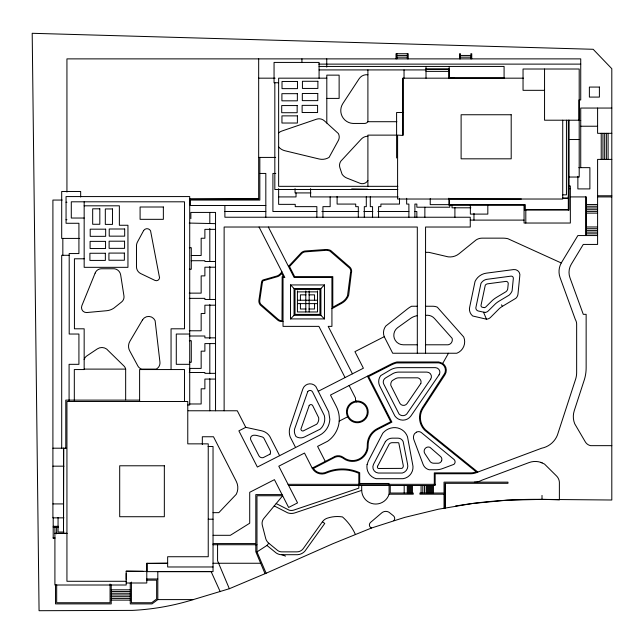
<?xml version="1.0" encoding="UTF-8"?>
<svg xmlns="http://www.w3.org/2000/svg" width="644" height="644" viewBox="0 0 644 644"><rect width="100%" height="100%" fill="white"/><g stroke="black" fill="none" stroke-linecap="round" stroke-linejoin="round"><path stroke-width="0.97" d="M445.286 483.314L445.197 507.955L445.286 483.314L507.963 483.314L507.963 482.147L444.03 482.147L444.03 493.03L419.92 493.03L419.92 494.19L445.197 494.19M189.666 371.258L189.714 368.352M597.592 235.559L577.869 235.559L561.254 262.969A17.686 17.686 0 0 0 560.087 277.628L575.366 319.585A9.225 9.225 0 0 1 576.646 324.278L576.646 372.932A22.798 22.798 0 0 1 575.535 379.445L557.382 435.183A21.55 21.55 0 0 1 541.644 448.224L477.832 472.052L425.499 429.806A17.259 17.259 0 0 1 423.197 408.095L444.956 374.792A8.308 8.308 0 0 0 442.726 363.409L448.466 353.242M355.263 534.19A50.884 50.884 0 0 0 342.495 516.931A31.757 31.757 0 0 0 327.257 518.187A9.773 9.773 0 0 0 322.427 521.769L303.3 548.551A7.889 7.889 0 0 1 296.755 551.86L281.847 551.86A7.076 7.076 0 0 1 277.379 550.274L268.781 543.23A9.322 9.322 0 0 1 265.714 538.521L262.325 525.343A7.76 7.76 0 0 1 263.863 518.404L282.66 495.759L256.972 495.759L256.972 551.892L266.125 573.232L229.344 588.721L193.297 599.596A246.958 246.958 0 0 1 132.447 610.391L39.067 610.705L32.2 33.295L593.164 49.29L611.8 68.699L611.8 500.01L542.006 499.382L507.255 500.179L472.656 503.471L438.379 509.227L404.609 517.422L371.508 528.008L332.876 543.713L266.125 573.232M256.972 551.892L266.97 545.444L268.781 543.23M288.464 266.399L301.006 253.044A6.649 6.649 0 0 1 305.723 250.951L325.421 249.51A10.771 10.771 0 0 1 330.654 250.444L349.676 266.946A5.724 5.724 0 0 1 351.342 273.12L348.654 295.282A15.231 15.231 0 0 1 341.706 303.316L331.926 308.685M290.492 318.909L294.05 315.351L320.905 315.351L324.463 318.909L324.463 284.938L290.492 284.938L290.492 318.909L324.463 318.909M290.492 284.938L294.05 288.496L320.905 288.496L324.463 284.938M193.297 599.596L157.812 599.596L152.016 603.895L130.265 603.895L130.265 582.933M278.635 132.817L278.965 132.575A13.87 13.87 0 0 1 282.362 130.869L316.486 119.212A7.961 7.961 0 0 1 324.391 120.839L338.366 133.55A7.325 7.325 0 0 1 338.325 140.521L329.1 157.377A13.122 13.122 0 0 1 319.102 158.988L285.034 150.777A12.502 12.502 0 0 1 278.957 147.291L278.635 146.929M502.401 306.343L515.836 298.301A6.859 6.859 0 0 0 517.993 293.962L519.716 276.582A5.563 5.563 0 0 0 513.638 269.57L486.397 273.145A14.627 14.627 0 0 0 475.039 281.468L469.846 306.343A8.96 8.96 0 0 0 472.688 315.987L486.462 319.199A6.392 6.392 0 0 0 490.575 317.339L499.277 308.645A20.165 20.165 0 0 1 502.401 306.343L501.491 304.829M417.312 306.246L411.588 306.246A27.62 27.62 0 0 0 407.37 308.991L385.812 326.025A10.835 10.835 0 0 0 384.235 336.675L354.925 351.648L363.393 368.215L318.281 391.262M279.617 455.678L269.723 436.302A12.896 12.896 0 0 0 261.697 430.804L245.758 427.334L238.876 430.852L257.367 467.045L319.553 435.272A18.893 18.893 0 0 0 329.833 419.236L328.673 411.886L315.802 386.416A7.623 7.623 0 0 0 302.833 389L290.122 426.714A15.794 15.794 0 0 0 290.122 436.809L295.588 447.516M339.187 421.12L347.704 416.773M213.1 535.309L230.351 535.309L249.711 523.21L249.711 492.298L274.433 479.667L288.625 507.448L297.552 502.892L278.796 466.192L304.499 453.062L312.179 468.099L332.916 457.506A8.742 8.742 0 0 1 343.542 457.506A14.772 14.772 0 0 0 367.289 445.374A18.241 18.241 0 0 1 377.223 428.638L390.731 421.74L367.45 376.168M390.24 485.487L390.24 493.03L413.263 493.03L413.263 494.19L389.081 494.19A14.015 14.015 0 0 1 361.687 490.366L294.952 512.865A11.254 11.254 0 0 1 287.755 512.865L274.223 505.918M484.449 307.591L482.267 307.269A1.771 1.771 0 0 1 481.036 305.208L485.286 285.171A3.896 3.896 0 0 1 487.468 283.843L506.152 281.364A2.214 2.214 0 0 1 508.229 283.795L507.705 289.051A4.838 4.838 0 0 1 505.87 291.772L496.862 297.166A30.751 30.751 0 0 0 492.483 300.346L485.656 307.091A2.729 2.729 0 0 1 484.449 307.591L483.926 307.615M453.762 77.884L449.174 78.174L449.174 66.437M189.4 199.318L258.671 198.899L258.671 58.878M396.889 55.448L407.338 55.448M460.428 55.448L470.869 55.448M396.889 57.163L407.338 57.163M460.428 57.163L470.869 57.163M318.804 64.118L580.735 64.118M319.078 66.437L504.083 66.437L504.083 78.174M425.612 69.013L449.174 69.013M426.014 69.294L448.916 69.294L448.916 78.174M319.078 69.922L426.014 69.922M426.014 71.379L448.916 71.379M449.174 77.884L504.083 77.884M258.671 78.174L275.149 78.174M326.806 78.174L278.635 78.174L278.635 186.333L397.847 186.333M523.443 78.174L402.838 78.174L403.12 135.433L397.598 135.103L397.598 199.028L562.727 199.028L562.727 120.211M278.635 82.746L274.054 82.746L274.054 62.428L319.078 62.428L319.078 78.174M544.55 90.329L523.041 90.329L523.041 69.013L579.197 69.013L579.197 177.044L569.304 177.044M326.806 98.403L339.13 98.403L339.13 75.139L326.806 75.139L326.806 123.028M611.8 108.055L580.735 108.055L580.735 167.649M403.611 112.515L396.599 112.515L396.599 157.997M579.197 120.211L544.55 120.211L544.55 69.013M580.735 120.508L578.988 120.508L578.988 99.949L580.735 99.949L580.735 58.878L66.936 58.878L66.936 192.049M367.901 74.776A9.064 9.064 0 0 0 359.102 78.785L342.882 103.499A12.888 12.888 0 0 0 353.025 123.447L364.472 123.447A4.242 4.242 0 0 0 367.901 121.708L396.849 121.708M580.735 126.232L597.592 126.232M611.8 133.316L597.592 133.316L597.592 108.055M402.838 134.717L403.12 78.174M396.849 135.127L367.901 135.127L367.901 186.333M569.304 139.523L579.197 139.523M258.671 157.418L275.664 157.418M611.8 159.398L597.592 159.398L597.592 244.43L583.279 244.43L571.204 264.354A15.754 15.754 0 0 0 569.956 277.757L583.279 314.336L586.145 314.336L586.145 367.933A39.703 39.703 0 0 1 584.438 379.445L574.247 410.735A18.974 18.974 0 0 0 574.73 423.808L585.291 441.84A8.058 8.058 0 0 0 590.62 445.656L611.8 445.656M578.827 167.649L589.888 167.649L589.888 188.909L577.869 188.909L577.869 176.343M259.83 173.445L265.819 173.445L265.819 217.237M275.769 173.445L272.911 173.445L272.911 211.514L316.888 211.514M568.604 185.979L570.351 185.979L570.351 223.033L524.063 223.033L524.063 204.792M568.604 188.62L570.351 188.62M367.708 189.191L351.68 188.909M397.831 189.505L274.827 189.505L274.827 82.746M310.923 192.918L295.057 192.918L295.057 188.62M562.437 194.842L566.446 194.842L566.446 120.211M597.592 195.776L611.8 195.776M568.322 196.098L568.604 198.352L562.518 198.352M278.635 196.919L296.031 196.919L296.031 192.975M398.097 196.919L310.585 196.919L310.585 188.62M570.584 196.919L586.459 196.919L586.459 235.559M597.592 196.919L611.8 196.919M562.518 198.07L568.322 198.07M189.4 198.899L258.671 198.899M448.892 198.924L521.35 199.028M62.162 200.059L52.905 200.059L52.905 517.848L63.925 517.848M190.093 200.059L259.83 200.059L259.83 157.418M66.058 202.24L66.936 202.24M586.459 204.542L597.592 204.542M265.819 205.5L190.254 205.5L190.254 200.059M84.163 205.814L119.365 205.814L119.365 225.263L127.947 225.263L127.947 267.332L84.163 267.332L84.163 201.805M586.459 206.257L597.592 206.257M470.861 207.795L452.016 207.795L452.016 204.832M586.459 207.972L597.592 207.972M568.322 209.517L525.311 209.517L525.311 204.647L430.232 204.647L430.232 198.642M586.459 209.694L597.592 209.694M586.459 211.409L597.592 211.409M224.885 211.514L265.819 211.514M321.887 211.514L358.869 211.514M363.868 211.514L372.86 211.514M377.859 211.514L408.892 211.514M414.841 211.514L416.845 211.514L416.845 217.237M586.459 213.124L597.592 213.124M84.163 218.034L71.291 218.034L71.291 201.805L184.482 201.805L184.482 328.802L171.054 328.802L171.054 369.551M66.058 219.701L66.936 219.701M470.265 220.103L524.063 220.103M189.247 223.074L215.539 223.637M586.459 226.97L597.592 226.97M586.459 228.692L597.592 228.692M215.539 229.361L204.881 229.361L204.881 238.24L201.161 238.24L201.161 255.491L191.228 255.491M586.459 230.407L597.592 230.407M586.459 232.122L597.592 232.122M586.459 233.844L597.592 233.844M79.695 238.417L61.695 238.417L61.695 191.477L80.669 191.477L80.669 197.04M189.32 247.723L191.292 247.723L191.292 269.232L189.32 269.232M425.563 252.343L428.904 252.343L448.135 256.843A14.482 14.482 0 0 0 459.075 253.728L475.98 240.043A10.948 10.948 0 0 1 482.139 238.151L502.747 238.151A24.11 24.11 0 0 1 507.834 238.691L561.254 262.969M69.093 255.298L61.695 255.298L61.695 448.2M84.163 258.791L74.43 258.791L74.43 328.802L84.163 328.802L84.163 369.551L74.318 369.551L74.318 400.681M191.204 260.715L204.881 260.715L204.881 261.488L215.539 261.488M215.539 267.212L204.881 267.212L204.881 275.882L201.161 275.882L201.161 293.133L189.239 293.133M297.431 291.877L317.524 291.877M306.061 294.855L300.41 294.855L300.41 300.507M308.895 294.855L314.546 294.855L314.546 300.507M189.247 298.357L204.881 298.357L204.881 299.468L215.539 299.468M297.488 300.233L317.468 300.233M297.488 303.614L317.468 303.614M215.539 305.192L204.881 305.192L204.881 313.523L201.161 313.523L201.161 330.774L189.239 330.774M425.563 306.246L432.72 306.246A11.753 11.753 0 0 1 437.324 307.188L463.704 336.965A12.308 12.308 0 0 1 456.813 353.242L392.703 353.242L384.235 336.675M306.061 308.999L300.41 308.999L300.41 303.34M308.895 308.999L314.546 308.999L314.546 303.34M484.803 312.412L478.291 311.004A3.204 3.204 0 0 1 475.844 307.76L480.955 283.449A8.461 8.461 0 0 1 486.502 279.383L510.966 276.139A2.109 2.109 0 0 1 513.34 278.441L512.101 290.903A11.89 11.89 0 0 1 509.122 295.145L499.221 301.062A26.251 26.251 0 0 0 495.478 303.783L488.208 310.996A4.991 4.991 0 0 1 484.803 312.412L483.966 312.356M486.462 319.199L483.555 312.268M189.714 334.035L176.287 334.035L176.287 364.319L189.714 364.319M189.247 335.999L204.881 335.999L204.881 337.858L215.539 337.858M189.32 340.74L191.292 340.74L191.292 362.242L189.32 362.242M215.539 343.582L204.881 343.582L204.881 351.165L201.161 351.165L201.161 368.416L189.239 368.416M417.312 344.79L403.289 344.79A9.499 9.499 0 0 1 397.517 327.756L410.486 318.466A16.076 16.076 0 0 1 417.312 315.665M425.563 344.79L448.176 344.79A5.072 5.072 0 0 0 452.144 338.358L434.467 318.466A9.596 9.596 0 0 0 425.563 315.399M84.163 369.109L125.66 369.109L125.66 399.811M189.247 372.498L204.881 372.498L204.881 373.351L215.539 373.351M215.539 379.075L204.881 379.075L204.881 388.807L201.161 388.807L201.161 403.981L189.239 403.981M139.627 400.117L65.785 400.117L65.785 448.2M187.903 404.987L189.714 404.987L189.714 196.573L66.058 196.573L66.058 223.275L78.922 223.275L78.922 253.551L69.198 253.551L69.198 334.035L78.922 334.035L78.922 364.319L69.085 364.319L69.085 400.737M188.201 410.767L237.29 410.767L245.758 427.334M208.076 446.485L213.035 446.485L213.035 571.631L146.784 571.631M52.905 448.2L66.074 448.2M52.905 466.167L63.965 466.167M359.698 483.459L389.081 483.459M288.061 484.328L435.159 484.328M288.657 485.487L435.159 485.487L435.159 473.759L470.651 473.759A15.979 15.979 0 0 0 477.832 472.052M282.064 494.6L255.805 494.6L255.805 543.576L213.164 543.576M52.905 503.922L63.498 503.922M213.051 512.656L218.831 512.656L236.276 494.286A14.216 14.216 0 0 0 236.276 481.358L213.486 436.753L202.329 436.753L202.329 444.457M208.237 519.209L213.035 519.209M53.194 526.317L58.346 526.317M53.194 527.186L58.346 527.186M64.022 532.041L58.057 532.041L58.057 517.502M63.498 532.918L63.78 448.2M54.909 533.248L66.936 533.248M54.909 533.514L66.936 533.514M53.194 537.627L54.909 537.627M54.909 538.505L53.194 538.505L53.194 517.309M212.906 544.735L256.972 544.735M266.97 545.444L276.018 552.842A9.934 9.934 0 0 0 281.275 554.709L297.576 554.701A10.755 10.755 0 0 0 305.103 550.902L324.753 523.435L322.427 521.769M212.955 563.259L260.659 563.259M147.065 563.54L167.69 563.259L146.784 563.259L146.784 583.005L126.2 583.005M213.035 566.978L167.649 566.978L167.649 556.73L208.237 556.73L208.237 443.853L187.766 443.853L187.766 401.494L66.936 401.494L66.936 581.282L126.2 581.282M126.2 571.341L147.106 571.341L147.065 563.259M126.2 573.41L126.2 579.423M146.784 578.996L157.812 578.996M146.784 580.155L156.645 580.155L156.645 599.009L151.638 602.736L131.432 602.736L131.432 582.087M111.227 589.815L130.265 589.815M111.227 591.538L130.265 591.538M111.227 593.253L130.265 593.253M111.227 594.967L130.265 594.967M111.227 596.682L130.265 596.682M111.227 598.405L130.265 598.405M111.227 600.119L130.265 600.119M474.37 482.147A15.247 15.247 0 0 0 481.809 480.215L529.038 462.577A17.734 17.734 0 0 1 540.863 462.368L544.502 464.058L556.496 475.94A9.813 9.813 0 0 1 559.378 482.147L559.378 499.913A485.318 485.318 0 0 0 455.469 506.039M281.798 554.726L285.509 556.11M540.863 462.368L542.119 462.843M276.187 503.56L289.14 510.161A8.259 8.259 0 0 0 293.567 510.161L358.829 488.16L358.829 473.284A41.321 41.321 0 0 0 348.09 470.225A40.966 40.966 0 0 0 326.79 472.865A10.948 10.948 0 0 1 312.187 468.099M442.726 363.409L438.749 361.968L396.962 361.968A29.004 29.004 0 0 0 390.626 364.327L330.477 395.054L336.337 406.525A27.209 27.209 0 0 1 339.316 419.067L339.106 422.311A27.209 27.209 0 0 1 327.651 441.237L317.589 446.373L325.268 461.41M352.429 373.818L328.19 326.371L331.926 326.371L331.926 277.483L294.123 277.483L268.347 227.026M345.063 377.577L318.901 326.371L283.03 326.371L283.03 277.483L284.833 277.483L259.057 227.026M349.129 385.531L355.48 397.968L355.48 401.236M220.208 591.667L211.111 571.59L157.812 571.59L157.812 599.596M265.054 573.683L255.805 551.731L255.805 544.735M229.344 588.721L217.567 560.763L217.567 544.735M608.097 133.316L608.097 159.398M606.374 133.316L606.374 159.398M604.66 133.316L604.66 159.398M602.945 133.316L602.945 159.398M601.222 133.316L601.222 159.398M585.581 196.919L585.581 235.559M569.095 120.211L569.095 210.089L524.449 210.089L524.449 205.219L448.892 205.219L448.892 198.191M568.322 120.211L568.322 210.089M542.006 495.421L542.006 499.382M525.81 209.517L525.81 223.033M487.822 204.647L487.822 214.098L470.361 214.098L470.361 204.647M473.968 213.341L473.968 220.103M471.746 58.878L471.746 53.726L470.869 53.726L470.869 58.878M460.428 58.878L460.428 53.726L459.55 53.726L459.55 58.878M454.906 207.561L454.906 217.237M449.762 205.347L449.762 207.215L416.845 207.215L416.845 204.076L414.897 204.076L414.897 217.237M449.464 198.642L449.464 204.647M444.03 494.19L444.03 508.172M434.289 484.328L434.289 472.881L470.643 472.881A15.118 15.118 0 0 0 475.827 471.971L476.914 471.521L476.214 471.859L424.903 430.434A18.129 18.129 0 0 1 422.448 407.636L444.827 373.19A7.43 7.43 0 0 0 438.677 362.846L396.64 362.95A28.143 28.143 0 0 0 391.021 365.1L368.626 376.547L391.906 422.118L377.642 429.403A17.38 17.38 0 0 0 368.191 443.724L367.974 448.272A15.649 15.649 0 0 1 345.498 459.76L342.302 457.715A7.873 7.873 0 0 0 334.156 457.715L313.419 468.446L313.636 468.816A10.071 10.071 0 0 0 325.196 472.591L326.468 472.052A42.005 42.005 0 0 1 358.297 472.116L359.698 472.704L359.698 484.328M433.444 485.487L433.444 493.03M432.414 485.487L432.414 493.03M431.383 485.487L431.383 493.03M430.353 485.487L430.353 493.03M429.323 485.487L429.323 493.03M428.292 485.487L428.292 493.03M427.262 485.487L427.262 493.03M426.231 485.487L426.231 493.03M426.014 66.437L426.014 78.174M425.563 353.242L425.563 227.026L470.265 227.026L470.265 217.237L224.885 217.237L224.885 205.5M424.863 207.215L424.863 217.237M424.509 485.487L424.509 493.03M422.794 485.487L422.794 493.03M421.079 485.487L421.079 493.03M417.312 353.242L417.312 227.026L224.128 227.026L224.128 410.767M412.434 485.487L412.434 493.03M411.403 485.487L411.403 493.03M410.373 485.487L410.373 493.03M409.343 485.487L409.343 493.03M408.892 217.237L408.892 204.076L406.654 204.076L406.654 198.32M408.312 485.487L408.312 493.03M408.207 58.878L408.207 53.726L396.02 53.726L396.02 58.878M407.338 53.726L407.338 58.878M407.282 485.487L407.282 493.03M404.191 485.487L404.191 493.03M404.038 69.922L404.038 78.174M399.497 198.32L399.497 204.076L380.894 204.076L380.894 206.652L378.575 206.652L378.575 217.237M396.889 53.726L396.889 58.878M389.081 484.328L389.081 494.19M372.562 217.237L372.562 206.652L370.3 206.652L370.3 196.734M367.901 69.922L367.901 121.708M366.299 196.734L366.299 206.652L364.311 206.652L364.311 217.237M361.687 485.487L361.687 490.366M358.306 217.237L358.306 206.652L355.713 206.652L355.713 204.076L337.11 204.076L337.11 196.404M330.147 196.855L330.147 206.644L322.934 206.644L322.934 217.237M326.75 58.878L326.75 67.129M320.905 288.496L320.905 315.351M317.524 290.935L317.524 311.97L297.431 311.97L297.431 290.935M316.856 217.237L316.856 206.644L295.234 206.644L295.234 204.357L278.635 204.357L278.635 188.676M309.168 290.935L309.168 311.913M305.787 290.935L305.787 311.913M301.931 58.878L301.931 62.371M294.05 288.496L294.05 315.351M215.539 410.767L215.539 212.431L190.857 212.431L190.857 218.646M209.815 212.431L209.815 223.637M209.815 228.459L209.815 261.512M209.815 266.519L209.815 299.581M209.815 304.588L209.815 338.647M209.815 343.582L209.815 373.705M209.815 378.712L209.815 410.767M184.482 401.494L184.482 369.551L139.611 369.551L139.611 401.051M142.944 571.341L126.2 571.059L126.2 585.01L54.909 585.01L54.909 527.186M111.227 584.816L111.227 603.895L55.521 603.895L55.521 584.865M110.068 584.019L110.068 602.736L56.68 602.736L56.68 584.849M63.498 448.2L63.498 533.248M62.838 238.417L62.838 255.298M56.632 527.186L56.632 533.836M367.901 136.254A8.919 8.919 0 0 0 361.268 139.112L342.214 159.696A7.35 7.35 0 0 0 339.895 167.746L342.061 174.186A10.739 10.739 0 0 0 346.979 178.122L360.02 183.282A6.36 6.36 0 0 0 367.901 180.497M84.163 359.61A6.601 6.601 0 0 1 86.843 355.907L97.308 348.895A8.195 8.195 0 0 1 108.474 350.859L123.93 365.993A6.255 6.255 0 0 1 125.66 369.109M281.839 271.615A9.121 9.121 0 0 1 277.162 275.922L263.951 279.697A2.729 2.729 0 0 0 261.561 282.016L258.928 300.144A6.231 6.231 0 0 0 260.289 304.998L277.58 320.012A6.255 6.255 0 0 0 283.03 321.388M371.508 528.008A3.276 3.276 0 0 1 370.517 522.445L381.626 512.978A7.156 7.156 0 0 1 383.051 512.028A6.142 6.142 0 0 1 389.057 512.302L393.412 515.78A3.421 3.421 0 0 1 393.911 520.634M367.088 464.63L366.895 466.465A12.26 12.26 0 0 0 376.185 478.693L403.088 478.693A11.673 11.673 0 0 0 412.554 463.889L407.515 436.833A13.701 13.701 0 0 0 393.122 427.68A15.609 15.609 0 0 0 382.778 433.211L368.271 461.152L367.088 464.63M350.481 272.943L347.519 295.765A14.369 14.369 0 0 1 341.28 302.559L332.795 307.212L332.795 276.606L294.662 276.606L289.518 266.552L301.634 253.656A5.788 5.788 0 0 1 305.353 251.844L325.47 250.379A9.91 9.91 0 0 1 329.913 251.071L349.451 267.944A4.846 4.846 0 0 1 350.642 272.38L350.481 272.943M262.422 282.161L259.798 300.249A5.369 5.369 0 0 0 260.731 304.153L278.144 319.335A5.402 5.402 0 0 0 282.016 320.656L282.161 276.606L283.408 276.606L281.669 273.515A9.99 9.99 0 0 1 278.031 276.485L263.855 280.599A1.851 1.851 0 0 0 262.47 281.943L262.422 282.161M307.768 391.536L294.574 429.105A9.266 9.266 0 0 0 295.346 435.175L296.023 436.535A8.565 8.565 0 0 0 304.475 436.986L320.277 429.105A13.83 13.83 0 0 0 324.343 415.549L312.59 391.987A2.85 2.85 0 0 0 307.768 391.536M309.152 405.664L300.917 429.105A2.037 2.037 0 0 0 301.98 430.796L302.978 431.045L316.727 424.187A7.833 7.833 0 0 0 318.667 417.698L312.718 405.664A1.996 1.996 0 0 0 309.152 405.664M95.135 273.112L81.852 305.715A4.967 4.967 0 0 0 86.626 312.557L106.574 310.73A15.601 15.601 0 0 0 113.875 308.13L121.547 302.028A6.585 6.585 0 0 0 123.89 295.516L120.661 274.875A7.325 7.325 0 0 0 114.479 268.757L101.406 268.757A6.682 6.682 0 0 0 95.135 273.112M377.609 466.216L377.448 466.602A1.473 1.473 0 0 0 378.471 468.486L401.904 468.373A2.761 2.761 0 0 0 403.265 465.531L398.821 443.064A1.038 1.038 0 0 0 398.113 442.686L391.963 442.686A4.057 4.057 0 0 0 389.193 444.102L377.609 466.216M441.639 460.685L441.301 461.394A3.816 3.816 0 0 1 438.041 463.221L433.75 463.221A4.83 4.83 0 0 1 430.2 461.668L424.831 453.553A4.21 4.21 0 0 1 425.893 447.813L426.835 447.306A4.21 4.21 0 0 1 429.991 447.363L440.456 456.443A3.816 3.816 0 0 1 441.639 460.685M385.337 441.712L373.528 464.284A5.997 5.997 0 0 0 378.269 473.034L402.315 473.034A7.285 7.285 0 0 0 407.507 463.857L403.168 441.663A5.555 5.555 0 0 0 398.008 438.161L392.285 438.161A8.573 8.573 0 0 0 385.337 441.712M143.62 230.592L137.502 241.927A8.67 8.67 0 0 0 136.48 246.459L136.48 266.785A7.559 7.559 0 0 0 140.77 273.603L154.963 280.406A3.212 3.212 0 0 0 159.197 276.018L150.551 230.761A4.001 4.001 0 0 0 143.62 230.592M142.501 319.907L129.855 341.36A9.62 9.62 0 0 0 129.855 351.125L137.872 365.993A6.303 6.303 0 0 0 141.865 369.109L156.17 369.109A6.859 6.859 0 0 0 159.945 362.17L155.115 320.664A7.1 7.1 0 0 0 142.501 319.907M420.814 383.486L407.089 403.547A4.291 4.291 0 0 1 400.005 403.547L390.844 385.41A5.74 5.74 0 0 1 392.236 380.612L395.553 378.656A7.012 7.012 0 0 1 398.604 377.827L417.827 377.827A4.291 4.291 0 0 1 420.814 383.486M430.683 379.195L406.734 414.044A5.297 5.297 0 0 1 399.071 414.044L383.76 384.098A4.709 4.709 0 0 1 385.571 377.923L392.848 373.609A12.735 12.735 0 0 1 398.386 372.111L426.875 372.103A4.564 4.564 0 0 1 430.683 379.195M439.087 374.808L410.969 415.903A9.773 9.773 0 0 1 394.844 415.903L379.735 386.014A9.797 9.797 0 0 1 380.717 375.621L390.063 370.059A17.195 17.195 0 0 1 399.006 367.644L435.473 367.644A4.58 4.58 0 0 1 439.087 374.808M416.37 432.213L414.599 433.654A6.593 6.593 0 0 0 413.867 439.683L423.084 464.348A8.718 8.718 0 0 0 429.162 469.758L436.479 469.758A19.167 19.167 0 0 0 442.67 468.55L453.931 464.348A3.22 3.22 0 0 0 453.931 459.373L421.442 432.639A4.484 4.484 0 0 0 416.37 432.213M270.029 454.149L263.219 457.626A3.816 3.816 0 0 1 258.848 455.678L250.91 440.134A3.486 3.486 0 0 1 251.538 436.101L253.14 435.32A10.457 10.457 0 0 1 257.197 435.586L262.003 436.882A3.381 3.381 0 0 1 264.298 438.966L270.029 450.18A4.363 4.363 0 0 1 270.029 454.149M356.462 401.035L353.685 401.623A10.876 10.876 0 0 0 347.06 415.509L348.356 418.036A10.876 10.876 0 0 0 367.128 416.555A10.876 10.876 0 0 0 356.462 401.035M356.526 401.912L353.975 402.452A9.998 9.998 0 0 0 347.889 415.211L349.08 417.537A9.998 9.998 0 0 0 366.339 416.177A9.998 9.998 0 0 0 356.526 401.912M317.886 81.281L302.43 81.281L302.43 88.437L317.886 88.437L317.886 81.281M297.472 81.474L282.016 81.474L282.016 88.63L297.472 88.63L297.472 81.474M599.395 87.069L589.381 87.069L589.381 97.091L599.395 97.091L599.395 87.069M317.774 93.477L302.318 93.477L302.318 100.633L317.774 100.633L317.774 93.477M297.359 93.67L281.903 93.67L281.903 100.826L297.359 100.826L297.359 93.67M317.581 105.366L302.125 105.366L302.125 112.523L317.581 112.523L317.581 105.366M297.166 105.56L281.71 105.56L281.71 112.716L297.166 112.716L297.166 105.56M511.199 114.745L461.112 114.745L461.112 158.818L511.199 158.818L511.199 114.745M297.399 115.872L281.943 115.872L281.943 123.028L297.399 123.028L297.399 115.872M163.359 207.006L140.094 207.006L140.094 219.33L163.359 219.33L163.359 207.006M99.82 208.809L92.672 208.809L92.672 224.265L99.82 224.265L99.82 208.809M112.475 208.946L105.318 208.946L105.318 224.402L112.475 224.402L112.475 208.946M124.678 228.998L109.222 228.998L109.222 236.155L124.678 236.155L124.678 228.998M105.664 229.175L90.208 229.175L90.208 236.332L105.664 236.332L105.664 229.175M124.566 241.194L109.11 241.194L109.11 248.351L124.566 248.351L124.566 241.194M105.552 241.371L90.096 241.371L90.096 248.528L105.552 248.528L105.552 241.371M124.373 253.084L108.917 253.084L108.917 260.24L124.373 260.24L124.373 253.084M105.358 253.261L89.902 253.261L89.902 260.418L105.358 260.418L105.358 253.261M319.939 289.462L295.016 289.462L295.016 314.385L319.939 314.385L319.939 289.462M164.341 465.781L119.695 465.781L119.695 516.721L164.341 516.721L164.341 465.781"/></g></svg>
